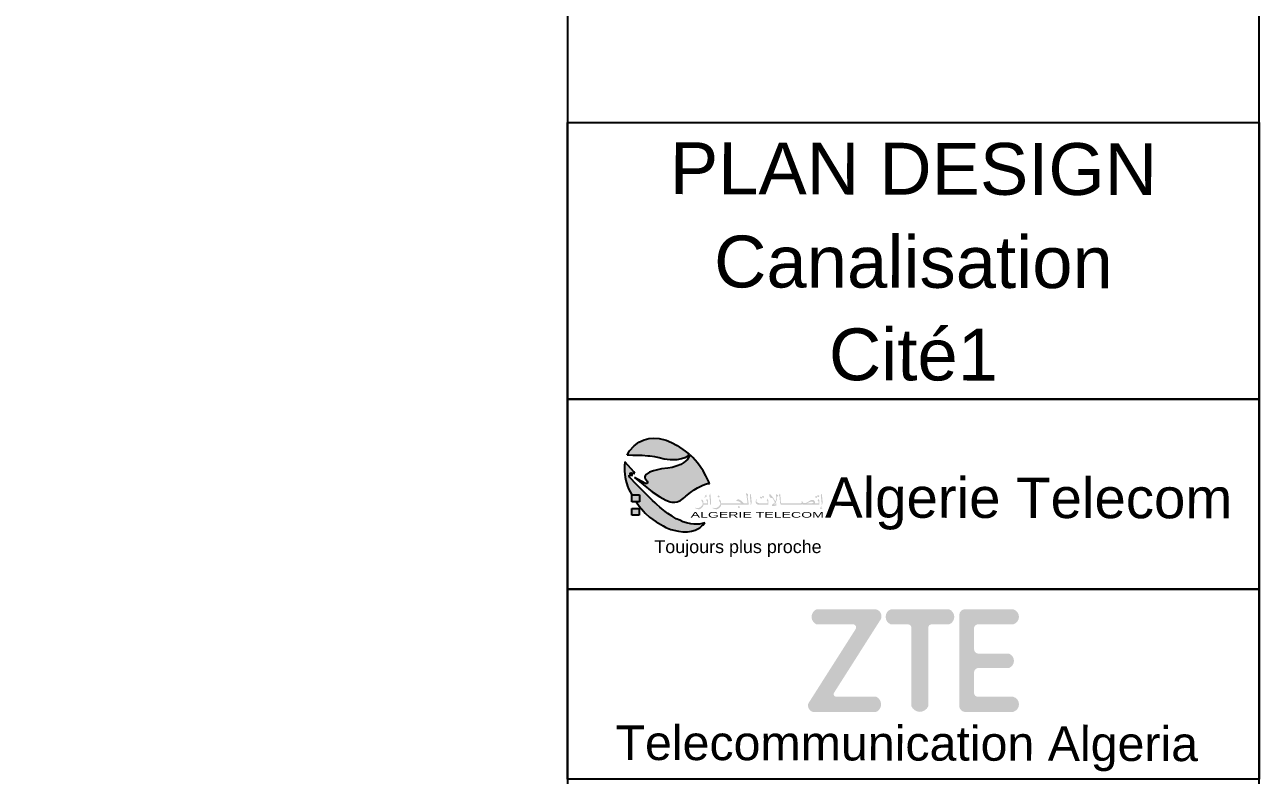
# Model space of a CAD drawing. Header units: millimetres. Extents: x -1989 to 1812, y -2461 to 746.
# Drawn here: x 1184.1 to 1398.3, y -113.5 to 16.8 of the extents above; entities that cross this region are included whole.
import ezdxf
from ezdxf.enums import TextEntityAlignment as Align

# ---------------------------------------------------------------- set-up
doc = ezdxf.new("R2010")
doc.units = ezdxf.units.MM
doc.layers.get('0').update_dxf_attribs({"lineweight": 25, "true_color": 0xffffff})
doc.styles.add('textstyle100', font='')
doc.styles.add('textstyle101', font='')
doc.styles.add('textstyle258', font='')
doc.styles.add('textstyle259', font='')
doc.styles.add('textstyle260', font='')
doc.styles.add('textstyle98', font='')
doc.styles.add('textstyle99', font='', dxfattribs={"width": 1.8})
doc.styles.get('textstyle100').set_extended_font_data('Arial')
doc.styles.get('textstyle101').set_extended_font_data('Arial')
doc.styles.get('textstyle258').set_extended_font_data('Arial')
doc.styles.get('textstyle259').set_extended_font_data('Arial')
doc.styles.get('textstyle260').set_extended_font_data('Arial')
doc.styles.get('textstyle98').set_extended_font_data('Arial')
doc.styles.get('textstyle99').set_extended_font_data('Arial')

# ---------------------------------------------------------------- blocks, each defined once
blk = doc.blocks.new('AT LOGO')
at = {"linetype": 'Continuous', "true_color": 0x0000ff}
h = blk.add_hatch(color=5, dxfattribs=at)
h.paths.add_polyline_path([(9.490696847182337, -4.037254533830719), (9.005249677500615, -3.779855900105986), (8.540573953860077, -3.575141984263836), (7.947726687505565, -3.431427943346761), (7.41671917520216, -3.391443635083078), (7.032701157106201, -3.413510092268325), (6.637806265791369, -3.532492877861158), (6.185039382995456, -3.750061977129234), (5.762590848515174, -4.067577827402146), (5.374505733398108, -4.492516668156667), (5.153226857955814, -4.852865558803613), (5.321981308439716, -4.873518449319589), (5.66753275634801, -4.888097868043587), (6.012011085569612, -4.902632008748923), (6.476021823724295, -4.902632008748923), (6.950321716654797, -4.940859972751467), (7.122177333028957, -4.960986151864063), (7.55117901936137, -5.004700728791476), (7.938866817414237, -5.09583884197741), (8.38562686708974, -5.211298845378677), (8.882232357593239, -5.274000108575136), (9.458071759907398, -5.274000108575136), (9.877810705973387, -5.183934195245228), (10.16226206226384, -5.086939358512836), (10.44324508404497, -4.899879729953226), (10.54619456653381, -4.766297753670415), (10.18521055718338, -4.515897579499323)], flags=0)
h.paths.add_polyline_path([(9.405729841795617, -10.38171642125667), (9.066424466791432, -10.17528156905769), (8.690728267563827, -9.918066869143788), (8.458689403674724, -9.75920497576067), (8.18379501984964, -9.536999622127267), (7.990247300751434, -9.380549214913342), (7.747004033475604, -9.153435809279474), (7.601169524950817, -9.017271825381158), (7.374041292772744, -8.80520482232464), (7.159928069440867, -8.605289795684483), (6.977025981925181, -8.434516240710991), (6.728292321195112, -8.177601556619718), (5.982092789432499, -7.411833246914284), (5.392027654232152, -6.806293886523008), (5.329709710704264, -6.690731708503335), (5.326795112900072, -6.597473162027427), (5.372336972759512, -6.594370546351683), (5.485981215324499, -6.600085954916949), (5.616216672560768, -6.64443420658813), (5.497523053305486, -6.563398997872809), (5.456344366784832, -6.507763487057446), (5.435304692868157, -6.479337305898525), (5.427040124950507, -6.419089515723272), (5.459972747028587, -6.407218950806736), (5.510590754578516, -6.407218950806736), (5.584568353287978, -6.432493035226116), (5.829642801558293, -6.450339107311491), (5.737948197775039, -6.31359660879002), (4.994375455011323, -5.471877067673858), (4.961844190509509, -5.453262735355565), (4.956985194476146, -5.47319376499695), (4.921542937549019, -5.796140150867586), (4.921542937549019, -6.260650570111237), (4.996855998169849, -6.787097356980893), (5.037371957749201, -7.070308348449996), (5.200729692511231, -7.56395329019324), (5.278524871055196, -7.799039825914633), (5.561824059659556, -8.303486348777598), (6.240251494717085, -8.303486348777598), (6.240251494717085, -8.925661744718127), (5.933119291203183, -8.925661744718127), (6.215984093634687, -9.300301400103306), (6.567294245749508, -9.715936999949689), (6.735608073162438, -9.915069342893275), (7.091980365850758, -10.23785497577319), (7.690144677320858, -10.66347459610392), (8.275224731771232, -11.01222107248623), (8.51355287097249, -11.14233746540185), (8.957170168561788, -11.31739428708534), (9.602208196427457, -11.46865858915135), (9.989311031866237, -11.5148147760824), (10.39374733449586, -11.5148147760824), (10.7461832562858, -11.46865858915135), (11.05635334504041, -11.37864314564604), (11.28457168677596, -11.26325155673544), (11.46492021181984, -11.16384763466567), (11.64054769842733, -11.01069352418858), (11.72098120732153, -10.9405523281755), (11.91046620144334, -10.7473114317736), (11.67354252367477, -10.80358734634115), (11.43768663941046, -10.85752707655092), (11.16778193629762, -10.85752707655092), (10.93300215447198, -10.85752707655092), (10.67603821838384, -10.82614279845757), (10.32055059073355, -10.75401268103838), (10.00073422382411, -10.64509466725212), (9.724759220465783, -10.52293453608877)], flags=0)
at = {"true_color": 0x009900}
h = blk.add_hatch(color=94, dxfattribs=at)
h.paths.add_polyline_path([(12.24175267169085, -7.181673649839468), (11.9977377701307, -6.666976200044246), (11.75301925993153, -6.220763836661717), (11.49134255291574, -5.841322834259927), (11.27104595714809, -5.536140647326191), (11.06779309273224, -5.313077084461838), (10.85233694808812, -5.076620791848426), (10.63795118700182, -4.841339214147411), (10.38181642624477, -5.265552608883126), (10.08216727263607, -5.512994139452985), (9.811575495912617, -5.665843188967073), (9.507034214073428, -5.806553724289869), (9.069928689341396, -5.929947558285447), (8.701751386621252, -5.986686672286396), (8.128271104882513, -6.063684308052871), (7.447685973975239, -6.237949316842104), (7.104217544958374, -6.332454317075188), (6.804662172684402, -6.540391561977684), (6.720640999477838, -6.668071952398122), (6.700879412188442, -6.751752892760351), (6.700879412188442, -6.82277267766517), (6.737588152229363, -6.902957752993415), (6.884519690982414, -7.110058323014754), (6.935873154687214, -7.182441231798746), (6.941296289156526, -7.238798576291173), (6.931343760870731, -7.30204715507466), (6.896056017290901, -7.337286193649106), (6.854223389358593, -7.337286193649106), (6.752882548871638, -7.325946221680624), (6.691357333173072, -7.289804336897531), (5.812072042323053, -6.803249891466521), (6.558928271331752, -7.412922270096714), (7.324030108045917, -8.037488872104403), (8.00592979380417, -8.491620420359139), (8.512421589626683, -8.77515673055359), (8.881661194887783, -8.920365794935831), (9.023681293829213, -8.951397906910868), (9.295509198012953, -8.951397906910868), (9.508438654784184, -8.921237237815149), (9.780247247392252, -8.804397730271601), (10.01989153692011, -8.626845464259986), (10.16196907330595, -8.521580322439831), (10.24972952328062, -8.431866585266564), (10.65065333585881, -8.106095019946906), (10.98886545177265, -7.881866168577972), (11.27047203860093, -7.715089735938817), (11.53938039276908, -7.555833602172242), (11.73618522080869, -7.471095844070076), (11.94575118918874, -7.381601920327967), (12.05532555817445, -7.344775891302561), (12.13807475731846, -7.330698220541761), (12.29568725623903, -7.353511628788282)], flags=0)
h.paths.add_polyline_path([(6.240251494717085, -8.303486348777598), (5.561824059659556, -8.303486348777598), (5.561824059659556, -8.925661744718127), (6.240251494717085, -8.925661744718127)], flags=0)
h.paths.add_polyline_path([(6.191760848092599, -9.485619264567504), (5.56874694948965, -9.485619264567504), (5.56874694948965, -10.08073170683178), (6.191760848092599, -10.08073170683178)], flags=0)
at = {"linetype": 'Continuous', "true_color": 0x0000ff}
h = blk.add_hatch(color=5, dxfattribs=at)
h.paths.add_polyline_path([(12.1756986009168, -8.870842820998632), (12.17155952061148, -8.834013483966597), (12.16700176032646, -8.807270334429404), (12.15767066286753, -8.771318218242412), (12.13575494367069, -8.726511906327003), (12.10492715925466, -8.681465766519295), (12.09081671565764, -8.661472363890425), (12.08144985448962, -8.661472363890425), (12.01709619714893, -8.792662263840837), (12.0503287081392, -8.825245816880399), (12.05395362804666, -8.834424697740358), (12.07260913020764, -8.856933194439533), (12.08168936363836, -8.869986615188507), (12.09075681247305, -8.88357917321241), (12.10356310294446, -8.91587843653383), (12.11255307754072, -8.961455355777616), (12.11667423454855, -8.961455355777616), (12.11667423454855, -9.053467457235683), (11.77808593655391, -9.053467457559007), (11.77808589511369, -8.939914378576304), (11.7727146035304, -8.902360986881149), (11.76824040933207, -8.8883992623164), (11.74684502526907, -8.826305991518439), (11.71013740414128, -8.77090658261318), (11.68418384537836, -8.739731970210414), (11.65393621639487, -8.70601898222435), (11.64788897815197, -8.70601898222435), (11.64148893063611, -8.71170487109066), (11.63365930835425, -8.7348001578589), (11.62404728131878, -8.756942594972543), (11.61550561712829, -8.782879966108569), (11.59682593405159, -8.828803386493972), (11.59682593405159, -8.833541326282102), (11.62076949323637, -8.861484400549214), (11.63337207972108, -8.874235691326703), (11.64251132534991, -8.887924828119141), (11.66050973657366, -8.916225376856573), (11.67793356619768, -8.941945407107822), (11.69112847109682, -8.970042702363116), (11.71473105246696, -9.037233261014537), (11.71824213352738, -9.038453268678039), (11.71824213352738, -9.118649657120613), (11.71461139113853, -9.118649657443713), (11.71007087037287, -9.1317942336766), (11.70075261967213, -9.160249453103688), (11.69212743083699, -9.1774768265675), (11.67396207392267, -9.208375950640175), (11.65149585043218, -9.241244397369197), (11.64729092013476, -9.24955513817372), (11.59750177711066, -9.299720336684686), (11.58026936417446, -9.322229384584944), (11.5442562760727, -9.349104258230453), (11.51267954639297, -9.372195402664373), (11.46772376805347, -9.40357832971108), (11.41426805676019, -9.430505916014909), (11.37866084331654, -9.4438437265228), (11.32398493868459, -9.457620607837953), (11.20800592222622, -9.457989854833388), (11.06915990487869, -9.43051091582629), (11.05630595708135, -9.43051091582629), (11.05167615134815, -9.438984330970015), (11.04576672565781, -9.45259331199236), (11.04576672565781, -9.462766339102927), (11.04979814184662, -9.468570763589696), (11.09562772764184, -9.484772831260898), (11.15410158972009, -9.509160491661305), (11.26603130813783, -9.543996865320194), (11.33370469200599, -9.558604586087538), (11.42750481722396, -9.558604586410636), (11.46773562022099, -9.543966965203252), (11.49923359099012, -9.530883629282016), (11.53022276798038, -9.512463774794014), (11.55767763615586, -9.494515124197733), (11.58844543450687, -9.472206484259914), (11.62894564645103, -9.439911964817613), (11.66942971706339, -9.399436148601351), (11.69678081658458, -9.371855685403032), (11.71468320865642, -9.349421316728012), (11.73548065903196, -9.31863149159517), (11.75499165166002, -9.28190959156359), (11.76780983574281, -9.251750720463178), (11.77708100928976, -9.217807276926578), (11.77708100928976, -9.172317666910203), (12.1756986009168, -9.172317666910203)], flags=0)
h.paths.add_polyline_path([(12.43957941787266, -8.850837956491887), (12.43209665804898, -8.734634728818264), (12.39102849509436, -8.357076135475836), (12.37267174220869, -8.210812258715805), (12.36835898202662, -8.195712580457213), (12.36504538878762, -8.195712580133886), (12.29215617982663, -8.340820042138146), (12.29215617982663, -8.367996449065004), (12.30401730117774, -8.476654099896223), (12.3196107993499, -8.588924890501403), (12.34172970452528, -8.811748031376283), (12.34549848739698, -8.861220083362696), (12.3495479926496, -8.909665761962515), (12.35454206612667, -8.975307096163988), (12.3592374939235, -8.975307096163988), (12.35923753536736, -9.159406507493033), (12.35499667558724, -9.159406506844107), (12.35499667558724, -9.192144771854148), (12.35895030672691, -9.196555717622688), (12.37359277185715, -9.196555717622688), (12.37359277185715, -9.186523684165193), (12.37791732204641, -9.186523684165193), (12.39075931407388, -9.159977946688967), (12.39980915041633, -9.146692616061957), (12.42262229852531, -9.096586952786536), (12.4316300306582, -9.065466020278105), (12.43957941787266, -9.026290497812852)], flags=0)
h.paths.add_polyline_path([(12.07690736526638, -8.472727435290151), (12.08628883444726, -8.463354021561827), (12.09030232733676, -8.454444609702705), (12.09030232733676, -8.440523131782356), (12.08671348194912, -8.440523131782356), (12.07235217433117, -8.445373238526827), (12.07235217433117, -8.44959212964045), (12.01048075923973, -8.449592129966277), (12.01048067635747, -8.445373230273162), (11.99696277910516, -8.440904864707363), (11.96993286924589, -8.427616932514184), (11.95650090023082, -8.41844771391834), (11.9422390513846, -8.40885523836505), (11.93804613901557, -8.40885523836505), (11.93804613901557, -8.391086489481493), (11.9422390513846, -8.391086489481493), (11.96523147392509, -8.382202125562117), (11.96523151536167, -8.377676348458635), (12.0097030745419, -8.377676348135537), (12.0097030745419, -8.381867785453549), (12.03688855449036, -8.395779414947583), (12.04544793477726, -8.395779415596962), (12.05918714851032, -8.368342930459903), (12.05918714851032, -8.328114960028868), (12.03722350261705, -8.309482972320666), (12.00024657615359, -8.309482972320666), (11.97511867022513, -8.322271951723906), (11.95576900801098, -8.336355653306782), (11.93016260179138, -8.363622570464713), (11.92509043246355, -8.372793780016309), (11.9117519132451, -8.385772262694672), (11.902702180505, -8.398895262979295), (11.89788112384849, -8.408361313712929), (11.89788112384849, -8.444761994941018), (11.90627301970926, -8.458626248778044), (11.91157848201874, -8.463586160983597), (11.92972595707579, -8.477093523277288), (11.93394885211274, -8.47709352295419), (11.93394881067434, -8.490089529898569), (11.92120839091695, -8.49491719383218), (11.9020980513651, -8.50588722773773), (11.88189291940761, -8.519928615800607), (11.87046840133189, -8.534411608081655), (11.87046840133189, -8.548976870930574), (11.88042146834778, -8.548976870604747), (11.93324155521805, -8.531467750878164), (11.96095468466046, -8.522004473786637), (11.982780870243, -8.513409452813448), (12.03664939759074, -8.495246442990945), (12.06348173674633, -8.481492116346997)], flags=0)
h.paths.add_polyline_path([(13.05455219926989, -8.36044496022214), (12.99278266725196, -8.477538716693742), (13.12759805579299, -8.548656813612753), (13.18936760853285, -8.431563054876733)], flags=0)
h.paths.add_polyline_path([(13.20005294073962, -8.723338649671177), (13.1722813585493, -8.705245575357594), (13.12532355805524, -8.832673769965368), (13.17017581639266, -8.88882631486399), (13.20538838572247, -8.942197261836554), (13.2280938282729, -8.993213282692295), (13.24214996322917, -9.046531302997893), (13.2421500046712, -9.118377540258052), (13.23322575574639, -9.146013767546037), (13.18798838476323, -9.226689223174391), (13.12513605755157, -9.298490263190386), (13.09126334289067, -9.333449013708787), (13.07315793060479, -9.34863272669486), (13.00915699964935, -9.394125511813172), (12.99564500776069, -9.403620748615594), (12.92857587736216, -9.435473234370876), (12.84748608562404, -9.46231103890068), (12.7363160042878, -9.46231103890068), (12.7363160457262, -9.457897544825528), (12.59840313812492, -9.430483471582876), (12.58383246979793, -9.430483471582876), (12.57367016639546, -9.453159714467574), (12.5736701249516, -9.462635378094092), (12.57875418789627, -9.467712485237143), (12.69399770675591, -9.512825496497271), (12.76258045458599, -9.535499277679492), (12.86014869961764, -9.558098119498254), (12.95484598438088, -9.558098119498254), (13.02701150646499, -9.53202623426182), (13.08579677809757, -9.494737363554577), (13.15229746019031, -9.44579979836908), (13.22580863871008, -9.372586749288304), (13.25150488935287, -9.336782227389222), (13.28229693077628, -9.285002792973726), (13.29644295159778, -9.250897589070746), (13.30372834792615, -9.218615863612284), (13.30372834792615, -9.172317666586878), (15.68891999061088, -9.17231766626378), (15.68891999061088, -8.989704878474868), (15.60100552458425, -8.399436953415034), (15.63609244433792, -8.399436953415034), (15.64415519382783, -8.374061290898679), (15.65463466710207, -8.31110959297871), (15.65463466710207, -8.246576314461661), (15.62237664485474, -8.233687511571816), (15.55861555457341, -8.206256089544013), (15.52894180268595, -8.169189225899345), (15.52894180268595, -8.148521342104459), (15.51860003836918, -8.137613610115068), (15.51112324607129, -8.137613610115068), (15.50422654705108, -8.155410125865728), (15.48698242699356, -8.212246238715354), (15.47719684440017, -8.26874851020716), (15.51743363564856, -8.357737001770374), (15.51743367708696, -8.384719738966169), (15.53213602467986, -8.484775506107553), (15.55358499215981, -8.648356830460441), (15.57612305389011, -8.805045219002976), (15.60771669155838, -9.053467457882107), (15.2978449998318, -9.053467457559007), (15.2437970530118, -8.995395977106682), (15.17888802203925, -8.93851922829208), (15.07548720394334, -8.84771764091215), (14.99662234632888, -8.785214946728049), (14.94618711499243, -8.752945527024393), (14.90130887304986, -8.72923159165498), (14.8461366069987, -8.711477845278978), (14.76689523577625, -8.711477845924946), (14.72987038261454, -8.7203547472011), (14.7032113710884, -8.734039243231564), (14.66653350471097, -8.761855042326943), (14.65764481229962, -8.775168182233529), (14.63580103494678, -8.80068589515281), (14.61247971468583, -8.847620064639841), (14.61247971468583, -8.8570209172683), (14.74139655584077, -8.857020916945203), (14.77104020072875, -8.861718817292967), (14.86467292440466, -8.892738039611004), (14.96615916118026, -8.949699395885089), (15.07627046247762, -9.053467457559007), (13.30426666851417, -9.053467457882107), (13.30426666851417, -8.939770179225208), (13.30031297521418, -8.903735604530082), (13.27616015891545, -8.827141881935178)], flags=0)
h.paths.add_polyline_path([(14.95458255407539, -9.348776796057336), (14.8197671655289, -9.277658698166308), (14.7579976127945, -9.394752474710913), (14.89281302205745, -9.46587056240378)], flags=0)
h.paths.add_polyline_path([(15.95405693039174, -8.852611946914521), (15.90542219287454, -8.353882538338892), (15.88805824571864, -8.209873493061195), (15.88221450425954, -8.196865228601611), (15.87739454579059, -8.196865228601611), (15.80892559536551, -8.3316477962353), (15.8046299089383, -8.340499607964603), (15.8046299089383, -8.368065947177001), (15.85269052070726, -8.812660404682674), (15.86636380156597, -8.975222523835553), (15.86636380156597, -9.192197093900177), (15.87342788140631, -9.19602929193934), (15.88671845320459, -9.19602929193934), (15.92214601924752, -9.127607012022734), (15.93486265178217, -9.097143729423578), (15.95405693039174, -9.024000391651269)], flags=0)
h.paths.add_polyline_path([(17.42077078733564, -8.872344643889164), (17.40497998782848, -8.789778220628477), (17.39100134782711, -8.743664742367628), (17.36667505886544, -8.69665059938734), (17.35685362967524, -8.686840554048786), (17.35334855758265, -8.677731638485284), (17.33838330730396, -8.658348637992956), (17.33372358106135, -8.653401329563849), (17.32832241040342, -8.653401329889903), (17.31833341390848, -8.667911864351481), (17.29870240769924, -8.707484021722166), (17.26711484115731, -8.77785001640882), (17.26711479971891, -8.782700042862189), (17.27618276656358, -8.787637482469107), (17.30984591330707, -8.820961931306101), (17.3198755221365, -8.839705977353105), (17.33380136610322, -8.864670450865788), (17.34318619201622, -8.882449110818698), (17.35710484595074, -8.944295364495703), (17.36159091303853, -8.944295364495703), (17.36159091303853, -9.033742879327292), (16.60967679117857, -9.033742879004194), (16.55665175707691, -9.019821278216568), (16.48434862964132, -8.99558320872643), (16.4466121075402, -8.977095962018666), (16.41809897733947, -8.95355405713417), (16.39531585334953, -8.929375850846327), (16.38570374342634, -8.911240519505554), (16.37537979880108, -8.882795832281545), (16.3715517550736, -8.882795832281545), (16.3715517550736, -8.80582037336194), (16.37631290854733, -8.80582037336194), (16.39060849049565, -8.757523898619182), (16.42338645418567, -8.687289724356788), (16.42338645418567, -8.673214030305642), (16.3987370899813, -8.659254375047112), (16.37991358537874, -8.691957648504513), (16.37036142008401, -8.70612881650095), (16.3419797619481, -8.763199738814137), (16.32746885176311, -8.806415860569588), (16.31767147916252, -8.840654283213778), (16.31177376059895, -8.872783656905087), (16.31177376059895, -8.958102256492566), (16.33174547525959, -9.025796358835349), (16.3656361546582, -9.077039543422645), (16.3854284291192, -9.097078517397904), (16.4234163332585, -9.125136389973022), (16.47590296388262, -9.149020232135172), (16.52358666835062, -9.163498157750835), (16.58137277303649, -9.172317666586878), (17.42077074589906, -9.172317666910203)], flags=0)
h.paths.add_polyline_path([(16.86960130403894, -8.53685575489885), (16.734785894776, -8.465737642115755), (16.67301636275806, -8.582831422382469), (16.80783181345942, -8.653949507808193)], flags=0)
h.paths.add_polyline_path([(17.05217117853863, -8.464672982283673), (16.91735576927567, -8.393554898638968), (16.85558619582116, -8.510648653652652), (16.99040162580604, -8.581766765786824)], flags=0)
h.paths.add_polyline_path([(17.68050042317009, -8.36756448687197), (17.61370613049985, -8.295184436879254), (17.55255264196239, -8.249218420166699), (17.51347027694101, -8.249218420166699), (17.49427603977528, -8.277213800941581), (17.48946092992082, -8.296836072618817), (17.48946097136468, -8.406372849453646), (17.49546618828026, -8.420300807572175), (17.5093549216981, -8.449537077334298), (17.53434555380045, -8.48349783534286), (17.55845052628865, -8.511723137789431), (17.61902986835776, -8.573397132406626), (17.63851734313175, -8.587670546575737), (17.64750719340554, -8.592433213132608), (17.68217532957351, -8.592433213458435), (17.70583768980941, -8.582174143339216), (17.73849006608361, -8.582174143339216), (17.73849006608361, -8.5875831562455), (17.74843699981284, -8.597243277363534), (17.76304968946897, -8.60690116632236), (17.7672964131707, -8.616294499974629), (17.78645474157929, -8.635427966765294), (17.7912996269024, -8.645110695325457), (17.80562506720344, -8.663375945820235), (17.81441214590814, -8.678635444153088), (17.83380907175706, -8.707022809033788), (17.84420520687672, -8.72137309702839), (17.86180824876647, -8.75003754879549), (17.97499409000193, -8.944599692792963), (17.97499409000193, -8.958815778303006), (17.94131861451751, -8.996948114899624), (17.87073827873246, -9.062242394976918), (17.79953593195205, -9.110940386101221), (17.75338963213107, -9.132663562735386), (17.73836447866778, -9.189696465379713), (17.73274793833843, -9.220302187702371), (17.73274789689458, -9.278451139313347), (17.84815875513596, -9.278451139313347), (17.97735673308125, -9.264170275129114), (18.08166606559644, -9.24430332403108), (18.09851570731371, -9.239203702362373), (18.10209259692419, -9.20961918267176), (18.1020925140383, -9.087862501540485), (18.08688182852893, -9.032667290037807), (18.05282986016027, -8.960143034218161), (18.05282981871642, -8.9440358595034), (18.09211578412396, -8.867109870477632), (18.12147244902189, -8.800276214539277), (18.14523028967778, -8.731374976707002), (18.16155352512578, -8.657091507473979), (18.16444845910701, -8.630538719174865), (18.16846804385023, -8.554299261463484), (18.16846804385023, -8.465983701235473), (18.20699412353133, -8.483839759829605), (18.21841860016684, -8.483839759183184), (18.25025744514278, -8.35662410394957), (18.25025744514278, -8.337640528518477), (18.16768437090104, -8.301416847153178), (18.13811840745802, -8.277443366966054), (18.12957104510861, -8.267892858834557), (18.1246482918632, -8.253676794852254), (18.11971981972965, -8.24438085050474), (18.11479105751459, -8.240007212618593), (18.09754677168712, -8.240007212618593), (18.09508220409589, -8.24465553671871), (18.07127051065982, -8.317379480300588), (18.06615039390999, -8.345649172375031), (18.06615047679225, -8.412465377377202), (18.09637435999866, -8.43086533460746), (18.10482603472701, -8.43086533460746), (18.09965223096333, -8.572661215698417), (18.09039895999558, -8.659062169841262), (18.05361324301521, -8.800444216168216), (18.02858143912272, -8.857177809756196), (18.02465151231991, -8.873015784999552), (18.01486004508479, -8.873015784999552), (17.96350380481999, -8.777467799788838), (17.90145904137717, -8.676454013855848), (17.79926144646561, -8.523880985738058)], flags=0)
h.paths.add_polyline_path([(18.00672371681685, -9.012551113295103), (18.01009885016902, -9.012551112972233), (18.01009889161287, -9.019881226570533), (18.01485409827546, -9.025065691229427), (18.02875466314617, -9.057813766461093), (18.03395855318377, -9.067443906845027), (18.03877965128595, -9.082144133494012), (18.04340315796071, -9.082144133494012), (18.04340319939911, -9.120161572713412), (18.03842669697588, -9.120161572713412), (18.03058511891868, -9.129215568872725), (18.0153946774135, -9.134110754205947), (18.00069618384259, -9.138761120414756), (17.97124969524521, -9.143202080590754), (17.97124969524521, -9.148094585035095), (17.8540983292587, -9.148094585035095), (17.85409828782031, -9.143636181047668), (17.85711288312814, -9.14363618137395), (17.86651559089842, -9.13968180849838), (17.89479542812478, -9.120218975025182), (17.94870025792625, -9.07361362587676), (17.993081848359, -9.032233510908783)], flags=0)
h.paths.add_polyline_path([(18.44380321650897, -8.311640987070405), (18.42053558326552, -8.21544733087353), (18.41737747723346, -8.210689524587451), (18.41060058458969, -8.21068952491055), (18.31352741630871, -8.363100049798277), (18.3381958641603, -8.38741143889024), (18.35203675376397, -8.411602438189902), (18.37176943584927, -8.450313175610972), (18.38735690433168, -8.50718708975569), (18.39882174464765, -8.659779542769003), (18.41837034512537, -8.933646869749964), (18.43399971061444, -9.024733190233974), (18.44297777088286, -9.062838610641847), (18.44830726905639, -9.076847526805977), (18.45791881952573, -9.097053683786726), (18.47717938325695, -9.134270208111731), (18.49017694537542, -9.148723334758188), (18.51043584723266, -9.163460722629909), (18.53602430942919, -9.172317666586878), (20.26308989609424, -9.172317666586878), (20.28782885607689, -9.16314641429949), (20.31588750114133, -9.148369001396533), (20.34135031375808, -9.129542434032828), (20.34913213366781, -9.129542434032828), (20.35334301077273, -9.13440001669801), (20.41200845530693, -9.163435778453504), (20.44960743421507, -9.17205071157673), (21.84115321242098, -9.172050711253632), (21.84115321242098, -8.871838710855627), (21.83260580862952, -8.810321312645328), (21.82287998417996, -8.777355879372635), (21.80341061919353, -8.73981750879966), (21.77453264106589, -8.696550921431024), (21.75565526296305, -8.672350171641938), (21.75094195330713, -8.672350171641938), (21.74682071341704, -8.675294170330062), (21.68781439467057, -8.796319790492133), (21.68781435323217, -8.80048875909688), (21.71685395185705, -8.83043015349426), (21.72225520538996, -8.839678978440134), (21.74075567619911, -8.862836569234561), (21.75036156994793, -8.877574095511818), (21.76487848909892, -8.906195528933724), (21.7744847143731, -8.934734848813376), (21.77939538753162, -8.963655866327144), (21.78388738070498, -8.963655866001316), (21.78388742214338, -9.053467457559007), (21.44661496367735, -9.053467457559007), (21.44661492223349, -8.919575682749382), (21.43645255666524, -8.880600386132983), (21.42262959036452, -8.850578941347292), (21.40337549144715, -8.82015352171675), (21.38894858248568, -8.80634429396332), (21.36460416300906, -8.786529757344624), (21.33633006538366, -8.771171021205648), (21.28971119136986, -8.758496919758272), (21.17421063375332, -8.758496919758272), (21.10712931964918, -8.772139084300079), (21.04119076609095, -8.799510729243591), (20.98777094283832, -8.829524362048007), (20.931263981538, -8.866905929979113), (20.85625209450154, -8.919463616156918), (20.76478469184804, -8.972086193352197), (20.69389346452772, -9.000463232587435), (20.64457086602124, -9.014562087225613), (20.61237305776376, -9.024289660941802), (20.57854824907918, -9.029162224260515), (20.49347496784867, -9.029162224260515), (20.46465668571182, -9.019711514682513), (20.45046872643979, -9.01068985654456), (20.44050378653264, -9.005872207612127), (20.40233654580334, -8.967712689180189), (20.39792219262927, -8.958521302480449), (20.38834023114578, -8.948756405500491), (20.38334814684458, -8.938928548883949), (20.3687748884422, -8.910778638741021), (20.35472445164487, -8.877790336910492), (20.34541770086435, -8.853702562506667), (20.34104536902487, -8.834871085177383), (20.33530319983583, -8.820403099123496), (20.33038649699483, -8.814672314274047), (20.32601412370968, -8.814672314597146), (20.32109727582247, -8.823678969095454), (20.3019509239075, -8.853430740750127), (20.30195100679521, -8.890438202546873), (20.30576110649781, -8.938302191742196), (20.30576110649781, -8.961675127604847), (20.3019330420484, -8.987050516869429), (20.29290705509447, -9.005779935482906), (20.27866536736656, -9.014105327518564), (20.2588729893032, -9.024509229127943), (20.23620952664352, -9.053467457559007), (18.54945246586249, -9.053467457559007), (18.51619013796153, -8.995383871111018), (18.50069218236968, -8.963598468060807), (18.47882424482486, -8.824302837665757), (18.47322571067161, -8.659322451855816), (18.46287192841737, -8.453791305772484)], flags=0)
h.paths.add_polyline_path([(20.79821788162553, -9.02964623670573), (20.80627752303371, -9.029646236379676), (20.88351345320552, -8.991018507856097), (20.9601842089196, -8.953729057138162), (21.0023283085593, -8.93465251673183), (21.01259951931388, -8.929897173117752), (21.06951838496934, -8.910616621796407), (21.11186660301792, -8.901203276602471), (21.1118666444563, -8.89584920220068), (21.20692881857758, -8.895849201877809), (21.20692881857758, -8.90072175613068), (21.23084233292866, -8.905748996938428), (21.25915370687471, -8.915173014688436), (21.27350757580643, -8.920092210634946), (21.28335886334571, -8.925456217639521), (21.29258824349199, -8.929759986547879), (21.30715901542317, -8.944103384788377), (21.31190212126785, -8.953830910268152), (21.31711794636067, -8.953830910268152), (21.31711798779907, -8.995780327785724), (21.31264387648844, -8.995780328108822), (21.3028882558483, -9.005762452657791), (21.28917266357348, -9.014814176515756), (21.27987782712444, -9.019921066088726), (21.23473027984255, -9.029439164970654), (21.23473027984255, -9.034079691822173), (20.79825654622437, -9.03407969214527)], flags=0)
h.paths.add_polyline_path([(22.06403731096543, -8.360670010456259), (22.04667357101607, -8.216662342450716), (22.04082982955697, -8.203653878718113), (22.03600982964963, -8.203653878718113), (21.9675399467942, -8.338437008396568), (21.96324523423573, -8.347288286570803), (21.96324527567958, -8.374854582398257), (22.011305680242, -8.81944772900556), (22.0249791268634, -8.982010867836152), (22.0249791268634, -9.19898576603032), (22.0320431238215, -9.202817941729565), (22.04533381994406, -9.202817941729565), (22.08076151030764, -9.13439542077617), (22.0934779770796, -9.103932442185622), (22.11267225568736, -9.030788985594427), (22.11267225568736, -8.859400812654258)], flags=0)
h.paths.add_polyline_path([(21.8405704461893, -8.394895356149846), (21.70575499548795, -8.323777249355999), (21.64398550490841, -8.440871031890083), (21.7788009348933, -8.511989108736316)], flags=0)
h.paths.add_polyline_path([(21.65800053024577, -8.467078108369378), (21.52318518314678, -8.395960017602874), (21.46141558896488, -8.513053747039976), (21.59623103967169, -8.58417188491353)], flags=0)
h.paths.add_polyline_path([(22.06570042735984, -9.343847773861626), (22.06067009287472, -9.332119101189393), (22.04605160145547, -9.323761200348828), (22.00838080502399, -9.323761200348828), (21.9899281573089, -9.332615668685547), (21.97459192582392, -9.343388633392351), (21.92574283393515, -9.3909767480136), (21.90733125440602, -9.423610023639641), (21.90733125440602, -9.456957004810873), (21.91694929041114, -9.471863935888448), (21.92225485632298, -9.47749505541242), (21.93154389100891, -9.480476482099448), (21.94116207205843, -9.490413725715145), (21.95011617933596, -9.495715409595732), (21.95011613789211, -9.500390850778787), (21.9406057245651, -9.500390850778787), (21.92248812857906, -9.50980917069387), (21.91786443541787, -9.514427215880914), (21.89889155617311, -9.523653375430511), (21.89438151537797, -9.532660066028713), (21.88386026942136, -9.543166060509977), (21.88386031085793, -9.558175461963627), (21.89288030957323, -9.558175461963627), (21.90737294420796, -9.552504612677467), (22.02194076504929, -9.51503096816782), (22.04530984623852, -9.505086396589151), (22.07406834951507, -9.4910973880435), (22.0883640972279, -9.48200324026061), (22.09421964941066, -9.476686672208414), (22.09901076483766, -9.467116280093476), (22.09901076483766, -9.451959657481664), (22.093155026163, -9.451959657481664), (22.08357285747661, -9.457278805732358), (22.08357285747661, -9.461001211259145), (22.01675475686899, -9.461001211259145), (22.01675475686899, -9.456984405669573), (22.00344622032571, -9.45246615919882), (21.96990853667921, -9.433058213886623), (21.9611338488794, -9.429500449368561), (21.94594709563535, -9.415516514450019), (21.94594709563535, -9.410065177822842), (21.95609750542462, -9.400811477387832), (21.95609754686484, -9.395913998222113), (21.97476539849413, -9.395913998222113), (21.97476539849413, -9.391817356086904), (22.01654543759651, -9.391817356086904), (22.01654543759651, -9.395577193337886), (22.03079307213193, -9.399603968762676), (22.03590127454299, -9.405781368008547), (22.04638650813831, -9.410614008278344), (22.05095628636082, -9.410614008278344), (22.0555261681875, -9.40121558303076), (22.06062819586623, -9.395846623485113), (22.0657004688037, -9.386213773885856)], flags=0)
at = {"color": 5, "true_color": 0x0000ff}
for p, q in [((5.374505733398108, -4.492516668156213), (5.762590848515174, -4.067577827401918)), ((5.762590848515174, -4.067577827401918), (6.185039382995456, -3.750061977128779)), ((6.185039382995456, -3.750061977128779), (6.637806265791369, -3.532492877860931)), ((6.637806265791369, -3.532492877860931), (7.032701157106201, -3.41351009226787)), ((7.032701157106201, -3.41351009226787), (7.41671917520216, -3.391443635082623)), ((7.41671917520216, -3.391443635082623), (7.947726687505565, -3.431427943346761)), ((7.947726687505565, -3.431427943346761), (8.540573953860077, -3.575141984263609)), ((8.540573953860077, -3.575141984263609), (9.005249677500615, -3.779855900105531)), ((9.005249677500615, -3.779855900105531), (9.490696847182337, -4.037254533830263)), ((9.490696847182337, -4.037254533830263), (10.18521055718338, -4.515897579498869)), ((5.153226857955814, -4.85286555880316), (5.374505733398108, -4.492516668156213)), ((5.321981308439716, -4.873518449319134), (5.153226857955814, -4.85286555880316)), ((5.66753275634801, -4.888097868043132), (5.321981308439716, -4.873518449319134)), ((6.012011085569612, -4.902632008748242), (5.66753275634801, -4.888097868043132)), ((6.476021823724295, -4.902632008748242), (6.012011085569612, -4.902632008748242)), ((6.950321716654797, -4.940859972750786), (6.476021823724295, -4.902632008748242)), ((7.122177333028957, -4.960986151863834), (6.950321716654797, -4.940859972750786)), ((7.55117901936137, -5.004700728791248), (7.122177333028957, -4.960986151863834)), ((7.938866817414237, -5.095838841976956), (7.55117901936137, -5.004700728791248)), ((8.38562686708974, -5.211298845378451), (7.938866817414237, -5.095838841976956)), ((8.882232357593239, -5.274000108574683), (8.38562686708974, -5.211298845378451)), ((9.458071759907398, -5.274000108574683), (8.882232357593239, -5.274000108574683)), ((9.877810705973387, -5.183934195244773), (9.458071759907398, -5.274000108574683)), ((10.16226206226384, -5.086939358512381), (9.877810705973387, -5.183934195244773)), ((10.44324508404497, -4.899879729952999), (10.16226206226384, -5.086939358512381)), ((10.18521055718338, -4.515897579498869), (10.54619456653381, -4.766297753670186)), ((10.54619456653381, -4.766297753670186), (10.44324508404497, -4.899879729952999))]:
    blk.add_line(p, q, dxfattribs=at)
at = {"color": 92, "lineweight": -3, "true_color": 0x00cc00}
for p, q in [((10.38181642624477, -5.265552608882671), (10.08216727263607, -5.51299413945253)), ((10.63795118700182, -4.841339214146955), (10.38181642624477, -5.265552608882671)), ((10.85233694808812, -5.076620791847971), (10.63795118700182, -4.841339214146955)), ((10.63795118700182, -4.841339214146955), (10.63795118700182, -4.841339214146955)), ((11.06779309273224, -5.313077084461382), (10.85233694808812, -5.076620791847971)), ((11.27104595714809, -5.536140647325738), (11.06779309273224, -5.313077084461382)), ((7.104217544958374, -6.332454317074962), (6.804662172684402, -6.540391561977457)), ((7.447685973975239, -6.237949316841877), (7.104217544958374, -6.332454317074962)), ((8.128271104882513, -6.063684308052186), (7.447685973975239, -6.237949316841877)), ((8.701751386621252, -5.986686672286169), (8.128271104882513, -6.063684308052186)), ((9.069928689341396, -5.929947558285221), (8.701751386621252, -5.986686672286169)), ((9.507034214073428, -5.806553724289642), (9.069928689341396, -5.929947558285221)), ((9.811575495912617, -5.665843188966846), (9.507034214073428, -5.806553724289642)), ((10.08216727263607, -5.51299413945253), (9.811575495912617, -5.665843188966846)), ((11.49134255291574, -5.841322834259472), (11.27104595714809, -5.536140647325738)), ((11.75301925993153, -6.220763836661034), (11.49134255291574, -5.841322834259472)), ((11.9977377701307, -6.666976200043791), (11.75301925993153, -6.220763836661034)), ((6.691357333173072, -7.289804336897077), (5.812072042323053, -6.803249891466294)), ((5.812072042323053, -6.803249891466294), (6.558928271331752, -7.412922270096486)), ((6.558928271331752, -7.412922270096486), (7.324030108045917, -8.037488872104177)), ((6.752882548871638, -7.325946221680397), (6.691357333173072, -7.289804336897077)), ((6.720640999477838, -6.668071952397668), (6.700879412188442, -6.751752892760121)), ((6.700879412188442, -6.751752892760121), (6.700879412188442, -6.822772677664715)), ((6.700879412188442, -6.822772677664715), (6.737588152229363, -6.902957752993187)), ((6.804662172684402, -6.540391561977457), (6.720640999477838, -6.668071952397668)), ((6.737588152229363, -6.902957752993187), (6.884519690982414, -7.110058323014527)), ((6.854223389358593, -7.337286193648878), (6.752882548871638, -7.325946221680397)), ((6.896056017290901, -7.337286193648878), (6.854223389358593, -7.337286193648878)), ((6.884519690982414, -7.110058323014527), (6.935873154687214, -7.182441231798521)), ((6.931343760870731, -7.302047155074433), (6.896056017290901, -7.337286193648878)), ((6.941296289156526, -7.238798576290947), (6.931343760870731, -7.302047155074433)), ((6.935873154687214, -7.182441231798521), (6.941296289156526, -7.238798576290947)), ((11.53938039276908, -7.555833602171786), (11.73618522080869, -7.471095844069621)), ((11.73618522080869, -7.471095844069621), (11.94575118918874, -7.381601920327738)), ((11.94575118918874, -7.381601920327738), (12.05532555817445, -7.344775891302106)), ((12.24175267169085, -7.181673649838784), (11.9977377701307, -6.666976200043791)), ((12.05532555817445, -7.344775891302106), (12.13807475731846, -7.330698220541307)), ((12.13807475731846, -7.330698220541307), (12.29568725623903, -7.353511628788056)), ((12.29568725623903, -7.353511628788056), (12.24175267169085, -7.181673649838784)), ((5.561824059659556, -8.30348634877737), (6.240251494717085, -8.30348634877737)), ((5.561824059659556, -8.925661744717672), (5.561824059659556, -8.30348634877737)), ((6.240251494717085, -8.30348634877737), (6.240251494717085, -8.925661744717672)), ((7.324030108045917, -8.037488872104177), (8.00592979380417, -8.491620420358686)), ((8.00592979380417, -8.491620420358686), (8.512421589626683, -8.775156730553363)), ((10.01989153692011, -8.626845464259757), (10.16196907330595, -8.521580322439604)), ((10.16196907330595, -8.521580322439604), (10.24972952328062, -8.431866585266334)), ((10.24972952328062, -8.431866585266334), (10.65065333585881, -8.106095019946679)), ((10.65065333585881, -8.106095019946679), (10.98886545177265, -7.881866168577516)), ((10.98886545177265, -7.881866168577516), (11.27047203860093, -7.715089735938136)), ((11.27047203860093, -7.715089735938136), (11.53938039276908, -7.555833602171786)), ((6.240251494717085, -8.925661744717672), (5.561824059659556, -8.925661744717672)), ((5.56874694948965, -9.485619264567047), (6.191760848092599, -9.485619264567047)), ((5.56874694948965, -10.08073170683133), (5.56874694948965, -9.485619264567047)), ((6.191760848092599, -9.485619264567047), (6.191760848092599, -10.08073170683133)), ((8.512421589626683, -8.775156730553363), (8.881661194887783, -8.920365794935606)), ((8.881661194887783, -8.920365794935606), (9.023681293829213, -8.951397906910413)), ((9.023681293829213, -8.951397906910413), (9.295509198012953, -8.951397906910413)), ((9.295509198012953, -8.951397906910413), (9.508438654784184, -8.921237237814466)), ((9.508438654784184, -8.921237237814466), (9.780247247392252, -8.804397730271376)), ((9.780247247392252, -8.804397730271376), (10.01989153692011, -8.626845464259757)), ((6.191760848092599, -10.08073170683133), (5.56874694948965, -10.08073170683133))]:
    blk.add_line(p, q, dxfattribs=at)
at = {"color": 5, "linetype": 'ByBlock', "true_color": 0x0000ff}
for p, q in [((4.956985194476146, -5.473193764996722), (4.921542937549019, -5.796140150867586)), ((4.921542937549019, -5.796140150867586), (4.921542937549019, -6.26065057011101)), ((4.921542937549019, -6.26065057011101), (4.996855998169849, -6.787097356980668)), ((4.996855998169849, -6.787097356980668), (5.037371957749201, -7.070308348449771)), ((5.037371957749201, -7.070308348449771), (5.200729692511231, -7.563953290193013)), ((5.200729692511231, -7.563953290193013), (5.278524871055196, -7.799039825914406)), ((5.278524871055196, -7.799039825914406), (5.561824059659556, -8.30348634877737))]:
    blk.add_line(p, q, dxfattribs=at)
at = {"color": 5, "linetype": 'Continuous', "true_color": 0x0000ff}
for p, q in [((4.961844190509509, -5.453262735354882), (4.956985194476146, -5.473193764996722)), ((4.994375455011323, -5.47187706767363), (4.961844190509509, -5.453262735354882)), ((5.737948197775039, -6.313596608789567), (4.994375455011323, -5.47187706767363)), ((5.430217252471266, -6.417944314520127), (5.459972747028587, -6.407218950806282)), ((5.430217252471266, -6.442250503069317), (5.430217252471266, -6.417944314520127)), ((5.459972747028587, -6.407218950806282), (5.510590754578516, -6.407218950806282)), ((5.510590754578516, -6.407218950806282), (5.584568353287978, -6.432493035225662)), ((5.829642801558293, -6.450339107310811), (5.737948197775039, -6.313596608789567)), ((5.328079001288643, -6.638553930220268), (5.343905916766744, -6.596307459757782)), ((5.329709710704264, -6.690731708502879), (5.328079001288643, -6.638553930220268)), ((5.392027654232152, -6.806293886522553), (5.329709710704264, -6.690731708502879)), ((5.343905916766744, -6.596307459757782), (5.372336972759512, -6.594370546351228)), ((5.372336972759512, -6.594370546351228), (5.485981215324499, -6.600085954916722)), ((5.982092789432499, -7.411833246913828), (5.392027654232152, -6.806293886522553)), ((5.435304692868157, -6.479337305898071), (5.430217252471266, -6.442250503069317)), ((5.456344366784832, -6.50776348705699), (5.435304692868157, -6.479337305898071)), ((5.497523053305486, -6.563398997872354), (5.456344366784832, -6.50776348705699)), ((5.485981215324499, -6.600085954916722), (5.616216672560768, -6.644434206587902)), ((5.616216672560768, -6.644434206587902), (5.497523053305486, -6.563398997872354)), ((5.584568353287978, -6.432493035225662), (5.829642801558293, -6.450339107310811)), ((6.728292321195112, -8.177601556619493), (5.982092789432499, -7.411833246913828)), ((6.977025981925181, -8.434516240710764), (6.728292321195112, -8.177601556619493)), ((7.159928069440867, -8.605289795684257), (6.977025981925181, -8.434516240710764)), ((5.933119291203183, -8.925661744717672), (6.215984093634687, -9.300301400102851)), ((6.215984093634687, -9.300301400102851), (6.567294245749508, -9.715936999949236)), ((7.374041292772744, -8.805204822324185), (7.159928069440867, -8.605289795684257)), ((7.601169524950817, -9.017271825380927), (7.374041292772744, -8.805204822324185)), ((7.747004033475604, -9.153435809279244), (7.601169524950817, -9.017271825380927)), ((7.990247300751434, -9.380549214913117), (7.747004033475604, -9.153435809279244)), ((8.18379501984964, -9.536999622126814), (7.990247300751434, -9.380549214913117)), ((8.458689403674724, -9.759204975759983), (8.18379501984964, -9.536999622126814)), ((6.567294245749508, -9.715936999949236), (6.735608073162438, -9.915069342893048)), ((6.735608073162438, -9.915069342893048), (7.091980365850758, -10.23785497577296)), ((7.091980365850758, -10.23785497577296), (7.690144677320858, -10.66347459610347)), ((7.690144677320858, -10.66347459610347), (8.275224731771232, -11.012221072486)), ((8.690728267563827, -9.91806686914356), (8.458689403674724, -9.759204975759983)), ((9.066424466791432, -10.17528156905723), (8.690728267563827, -9.91806686914356)), ((9.405729841795617, -10.38171642125621), (9.066424466791432, -10.17528156905723)), ((9.724759220465783, -10.52293453608831), (9.405729841795617, -10.38171642125621)), ((10.00073422382411, -10.64509466725167), (9.724759220465783, -10.52293453608831)), ((10.32055059073355, -10.75401268103815), (10.00073422382411, -10.64509466725167)), ((8.275224731771232, -11.012221072486), (8.51355287097249, -11.14233746540162)), ((8.51355287097249, -11.14233746540162), (8.957170168561788, -11.31739428708488)), ((8.957170168561788, -11.31739428708488), (9.602208196427457, -11.46865858915112)), ((9.602208196427457, -11.46865858915112), (9.989311031866237, -11.51481477608218)), ((9.989311031866237, -11.51481477608218), (10.39374733449586, -11.51481477608218)), ((10.67603821838384, -10.82614279845734), (10.32055059073355, -10.75401268103815)), ((10.39374733449586, -11.51481477608218), (10.7461832562858, -11.46865858915112)), ((10.93300215447198, -10.85752707655069), (10.67603821838384, -10.82614279845734)), ((10.7461832562858, -11.46865858915112), (11.05635334504041, -11.37864314564581)), ((11.16778193629762, -10.85752707655069), (10.93300215447198, -10.85752707655069)), ((11.05635334504041, -11.37864314564581), (11.28457168677596, -11.26325155673499)), ((11.43768663941046, -10.85752707655069), (11.16778193629762, -10.85752707655069)), ((11.28457168677596, -11.26325155673499), (11.46492021181984, -11.16384763466522)), ((11.67354252367477, -10.80358734634092), (11.43768663941046, -10.85752707655069)), ((11.46492021181984, -11.16384763466522), (11.64054769842733, -11.01069352418813)), ((11.64054769842733, -11.01069352418813), (11.72098120732153, -10.94055232817504)), ((11.91046620144334, -10.74731143177314), (11.67354252367477, -10.80358734634092)), ((11.72098120732153, -10.94055232817504), (11.91046620144334, -10.74731143177314))]:
    blk.add_line(p, q, dxfattribs=at)
at = {"ltscale": 0.2, "style": 'textstyle100'}
blk.add_text('Algerie Telecom', height=3.5, rotation=359.8839883351178, dxfattribs=at).set_placement((22.33006443055092, -10.28558183791847))
at = {"color": 94, "true_color": 0x009900, "style": 'textstyle99', "width": 1.8}
blk.add_text('ALGERIE TELECOM', height=0.486687035141723, dxfattribs=at).set_placement((10.66885043669572, -10.29022453869788))
at = {"color": 5, "linetype": 'Continuous', "true_color": 0x0000ff, "style": 'textstyle98'}
blk.add_text('Toujours plus proche', height=1.112427508895367, dxfattribs=at).set_placement((7.520587490960672, -13.36619248091688))
blk = doc.blocks.new('ZTE LOGO')
at = {"true_color": 0x0066cc}
h = blk.add_hatch(color=152, dxfattribs=at)
edge = h.paths.add_edge_path(flags=0)
edge.add_arc((26.60299190164833, -2.359647536184974), 0.6238622523664584, 340.3713193893731, 439.4699813492078)
edge.add_line((26.7170031347705, -1.746291563971681), (21.69792059458268, -1.74629156397168))
edge.add_arc((21.69792059458298, -2.149316117496889), 0.4030245535252083, 90.00000000004343, 124.8026185769591)
edge.add_arc((21.87491219092323, -2.403948817719772), 0.7131274996541704, 124.8026185765624, 246.0414078283527)
edge.add_line((21.5853280037918, -3.05563265926139), (24.73932850214624, -3.055632659261391))
edge.add_arc((24.76318443860418, -3.317447309105311), 0.2628992517623042, -37.66803661660259, 95.20628047305343, ccw=False)
edge.add_line((24.97128616918781, -3.478101242469166), (20.88457428106631, -9.910190933917876))
edge.add_arc((21.02631193993406, -10.00024579995624), 0.1679268973050487, 147.569632727389, 166.7577022097836)
edge.add_arc((21.43255431763436, -10.09584554535041), 0.585266304453497, 166.7577022109191, 246.7556728695068)
edge.add_arc((21.26785011669962, -10.4793096335733), 0.1679268973012783, 246.7556728704652, 270.0000000011188)
edge.add_line((21.2678501167029, -10.64723653087458), (26.74997114609141, -10.64723653087458))
edge.add_arc((26.74997114609006, -10.47930963357604), 0.167926897298541, 270.0000000004619, 301.3265847610157)
edge.add_arc((26.45613870307848, -9.996544913309865), 0.7330811060768418, 301.3265847601676, 420.2615181000053)
edge.add_arc((26.73647890489315, -9.505822332902587), 0.167926897320446, 60.26151809962812, 89.99999999930179)
edge.add_line((26.7364789048952, -9.33789543558214), (23.31492600232014, -9.33789543558214))
edge.add_arc((23.31088540357703, -9.104105253790223), 0.2338250960451009, 136.9788652618377, 270.9901451217546, ccw=False)
edge.add_line((23.1399353888919, -8.944573852430949), (27.19060115507455, -2.569217274495713))
edge = h.paths.add_edge_path(flags=0)
edge.add_arc((31.56553462804492, -3.337519492527508), 0.2819258707579765, 89.04651002822573, 172.1994220944414, ccw=False)
edge.add_line((31.57022609197884, -3.05563265926139), (33.08808080914605, -3.055632659261391))
edge.add_arc((32.84501316123572, -2.401930650525705), 0.6974297080607708, 290.3967698428836, 430.0648430893065)
edge.add_line((33.08280631897651, -1.746291563971681), (28.04518376452324, -1.74629156397168))
edge.add_arc((28.28242599439002, -2.402054834401375), 0.697358833368309, 109.8891255601059, 249.5896196350535)
edge.add_line((28.03922778442938, -3.055632659261391), (29.51987582970833, -3.055632659261391))
edge.add_arc((29.53112590253655, -3.33733397707736), 0.2819258707495528, -6.467108962299278, 92.28695891143371, ccw=False)
edge.add_line((29.81125778792193, -3.36908808528915), (29.81125778792193, -10.0939935780134))
edge.add_arc((29.979184685227, -10.09399357800698), 0.1679268973050732, 180, 202.0682400623365)
edge.add_arc((30.5515891898192, -9.861933736996573), 0.7855826968303563, 202.0682400600632, 268.4704689029764)
edge.add_line((30.53062027266423, -10.64723653087458), (30.57255810697097, -10.64723653087458))
edge.add_arc((30.5515891898215, -9.861933736991439), 0.7855826968353387, 271.5295310966135, 336.563825307695)
edge.add_arc((31.11829066905806, -10.10759228077877), 0.1679268972959686, 336.5638253204421, 360)
edge.add_line((31.28621756635403, -10.10759228077877), (31.28621756635402, -3.299254944300627))
edge = h.paths.add_edge_path(flags=0)
edge.add_line((35.25813209599437, -5.19612395740296), (35.25813209599437, -3.391486453869219))
edge.add_arc((35.59398589060402, -3.391486453871038), 0.3358537946096475, 89.99999999968969, 180, ccw=False)
edge.add_line((35.59398589060584, -3.05563265926139), (38.64868383690191, -3.055632659261391))
edge.add_arc((38.47703422341535, -2.402121488622604), 0.6756777634048357, 284.7167461885724, 436.0782667942826)
edge.add_line((38.63959974833415, -1.74629156397168), (34.41164277741336, -1.74629156397168))
edge.add_arc((34.47590248813137, -2.240211293146681), 0.4980823318386908, 97.41263241816922, 173.1021014446569)
edge.add_line((33.9814254019584, -2.180391392279488), (33.9814254019584, -10.21701915542144))
edge.add_arc((34.49453012559815, -10.13183300247705), 0.5201280016254458, 189.4263236126693, 262.271619556345)
edge.add_line((34.42458485420503, -10.64723653087458), (38.64868383690191, -10.64723653087458))
edge.add_arc((38.47703422341496, -9.99372536023443), 0.6756777634062534, 284.7167461885752, 436.0782667942782)
edge.add_line((38.63959974833415, -9.337895435582142), (35.59398589060585, -9.33789543558214))
edge.add_arc((35.59398589060221, -9.002041640974314), 0.3358537946078285, 180, 270.0000000006206, ccw=False)
edge.add_line((35.25813209599438, -9.002041640974314), (35.25813209599437, -7.240366616032588))
edge.add_arc((35.66115664952304, -7.240366616036228), 0.4030245535286693, 89.99999999948278, 180, ccw=False)
edge.add_line((35.66115664952668, -6.837342062507559), (38.30005279438046, -6.837342062507558))
edge.add_arc((38.05519882203168, -6.220757756642313), 0.6634226963364328, 291.6586967403287, 429.5492935528763)
edge.add_line((38.28699964097176, -5.599148510931627), (35.66115664952667, -5.599148510931626))
edge.add_arc((35.66115664952489, -5.196123957401105), 0.4030245535305216, 180, 270.0000000002535, ccw=False)
at = {"ltscale": 0.2, "style": 'textstyle101'}
blk.add_text('Telecommunication Algeria ', height=3, rotation=359.8839883351178, dxfattribs=at).set_placement((29.99999999999999, -14.87598683342278), align=Align.CENTER)
blk = doc.blocks.new('big_block')
blk.add_line((1278.281445706373, 313.7769039710524), (1278.281445706373, -210.2230960289476))
for points in [[(558.2814457063636, -280.2230960289476), (1398.281445706373, -280.2230960289476), (1398.281445706373, 313.7769039710524), (558.2814457063636, 313.7769039710524)], [(1398.281445706373, -48.22636100194359), (1278.281445706373, -48.22636100194359), (1278.281445706373, -0.2263610019435873), (1398.281445706373, -0.2263610019435873)], [(1278.281445706373, -48.22636100194359), (1398.281445706373, -48.22636100194359), (1398.281445706373, -81.22636100194362), (1278.281445706373, -81.22636100194362)], [(1278.281445706373, -81.22636100194362), (1398.281445706373, -81.22636100194362), (1398.281445706373, -114.2263610019454), (1278.281445706373, -114.2263610019454)]]:
    blk.add_lwpolyline(points, close=True)
at = {"xscale": 2, "yscale": 2, "zscale": 2}
for name, p in [('AT LOGO', (1278.281445706355, -48.22636100194359)), ('ZTE LOGO', (1278.281445706373, -81.22636100194362))]:
    blk.add_blockref(name, p, dxfattribs=at)
at = {"ltscale": 0.2}
for s, style, p in [('PLAN DESIGN', 'textstyle258', (1338.281445706369, -8.226361001940937)), ('Canalisation', 'textstyle259', (1338.281445706373, -24.22636100194005)), ('Cité1', 'textstyle260', (1338.281445706369, -40.2263610019429))]:
    blk.add_text(s, height=9, rotation=359.8839883351178, dxfattribs=dict(at, style=style)).set_placement(p, align=Align.MIDDLE)

msp = doc.modelspace()

# ---------------------------------------------------------------- block references
msp.add_blockref('big_block', (0, 0))

doc.saveas('drawing.dxf')
